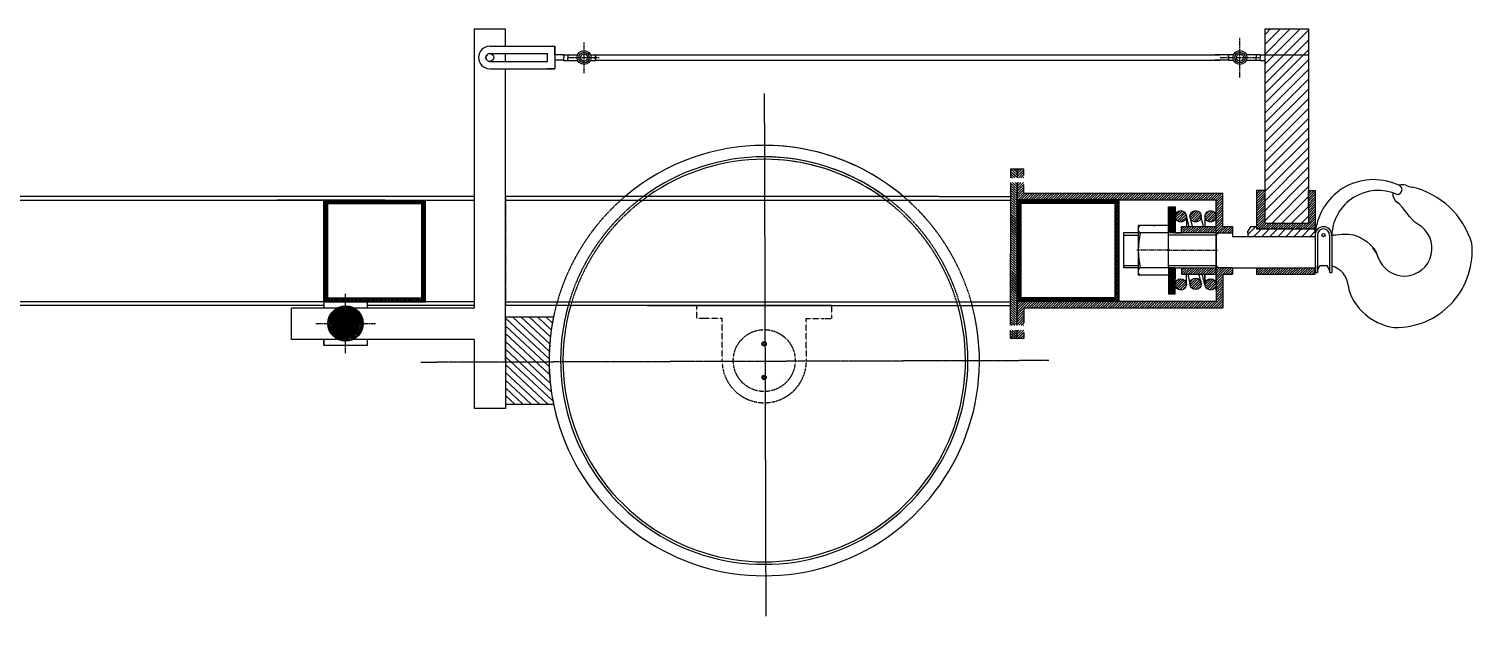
# Model space of a CAD drawing. Header units: inches. Extents: x -8852 to 1998, y -1560 to 4455.
# Drawn here: x -5709 to -2398, y 3108 to 4455 of the extents above; entities that cross this region are included whole.
import ezdxf

# ---------------------------------------------------------------- set-up
doc = ezdxf.new("R2010")
doc.units = ezdxf.units.IN
doc.header["$MEASUREMENT"] = 0
for name, pattern in [('ACISOTGL', [3, 2, -1]), ('ACISOWELD', [3, 2, -1]), ('AM_ISO02W050x2', [3.75, 3, -0.75]), ('AM_ISO08W050', [18, 12, -1.5, 3, -1.5]), ('CENTER', [2, 1.25, -0.25, 0.25, -0.25]), ('CENTER2', [1.125, 0.75, -0.125, 0.125, -0.125]), ('HIDDEN', [0.375, 0.25, -0.125])]:
    doc.linetypes.add(name, pattern=pattern)
doc.layers.add('AM_7', color=4, linetype='AM_ISO08W050', lineweight=25)
doc.layers.add('AM_8', color=1, linetype='Continuous', lineweight=25)
pattern_1 = [(45, (-11694.746, 3556.924), (-2.8284271, 2.8284271), [])]

msp = doc.modelspace()

# ---------------------------------------------------------------- hatches: boundary and pattern name
h = msp.add_hatch()
h.set_pattern_fill('ANSI31', color=256, scale=5)
h.set_pattern_definition([(45, (-34798.849, 1365.343), (-11.22532, 11.22532), [])])
h.paths.add_polyline_path([(-2772.5328, 4455.34515), (-2872.5328, 4455.34515), (-2872.5328, 4009.61926), (-2772.53772, 4009.61926), (-2772.57472, 4084.66856)])
h = msp.add_hatch()
h.set_pattern_fill('_U', color=256, scale=13, angle=45, style=0, pattern_type=0)
h.set_pattern_definition([(45, (-34798.849, 1365.343), (-9.192388, 9.192388), [])])
h.paths.add_polyline_path([(-2757.47561, 3996.42395), (-2892.57306, 3996.42395), (-2892.57306, 4001.22395), (-2905.63306, 4001.22395), (-2912.07306, 3991.48395), (-2912.07269, 3987.40991), (-2912.07225, 3978.42395), (-2892.57306, 3978.42395), (-2757.66718, 3978.42395), (-2757.66718, 3982.40991, -0.0297196629), (-2757.53281, 3984.66856, -0.0051583179), (-2757.31694, 3987.42395)])
at = {"layer": 'AM_8', "true_color": 0x136734}
h = msp.add_hatch(dxfattribs=at)
h.set_pattern_fill('_U', color=116, scale=4, angle=138, style=0, pattern_type=0)
h.set_pattern_definition([(138, (-11601.4992, 3609.268), (-2.6765224, -2.9725793), [])])
h.paths.add_polyline_path([(-3441.27194, 4133.50991), (-3456.27194, 4133.50991), (-3456.27194, 4114.06616), (-3441.27194, 4114.06616)])
h.paths.add_polyline_path([(-3441.27194, 3764.35366), (-3456.27194, 3764.35366), (-3456.27194, 3744.90991), (-3441.27194, 3744.90991)])
h.paths.add_polyline_path([(-3456.27194, 4102.95366), (-3456.27194, 3775.46616), (-3441.27194, 3775.46616), (-3441.27194, 4102.95366)])
h = msp.add_hatch(dxfattribs=at)
h.set_pattern_fill('_U', color=116, scale=4, angle=45, style=0, pattern_type=0)
h.set_pattern_definition([(45, (-16951.692, 3668.2358), (-2.8284271, 2.8284271), [])])
h.paths.add_polyline_path([(-2984.57158, 4002.40991), (-3064.03837, 4002.40991), (-3064.03837, 3987.40991), (-2984.57158, 3987.40991)], flags=17)
h.paths.add_polyline_path([(-2984.57158, 3907.40991), (-3064.03837, 3907.40991), (-3064.03837, 3892.47796), (-2984.57158, 3892.47796), (-2984.57158, 3893.55991)])
h.paths.add_polyline_path([(-3426.27194, 4133.50991), (-3441.27194, 4133.50991), (-3441.27194, 4114.06616), (-3429.90051, 4114.06616), (-3428.08623, 4114.06616), (-3426.27194, 4114.06616), (-3426.27194, 4119.43191)])
h.paths.add_polyline_path([(-3426.27194, 3758.98791), (-3426.27194, 3764.35366), (-3428.08623, 3764.35366), (-3429.90051, 3764.35366), (-3441.27194, 3764.35366), (-3441.27194, 3744.90991), (-3426.27194, 3744.90991)])
h.paths.add_polyline_path([(-2969.55837, 3892.47796), (-2947.51694, 3892.47796), (-2947.51694, 3907.40991), (-2984.57158, 3907.40991), (-2984.57158, 3856.40991), (-2984.57158, 3830.60991), (-3207.67194, 3830.60991), (-3211.97194, 3830.60991), (-3441.27194, 3830.60991), (-3441.27194, 3775.46616), (-3429.90051, 3775.46616), (-3428.08623, 3775.46616), (-3426.27194, 3775.46616), (-3426.27194, 3780.83191), (-3426.27194, 3815.60991), (-2969.55837, 3815.60991)])
h.paths.add_polyline_path([(-2984.57158, 4063.40991), (-2984.57158, 3987.40991), (-2984.55837, 3987.40991), (-2947.51694, 3987.40991), (-2947.51694, 4002.40991), (-2969.55837, 4002.40991), (-2969.55837, 4078.41335), (-3426.27194, 4078.41335), (-3426.27194, 4102.95366), (-3441.27194, 4102.95366), (-3441.27194, 4063.40991)])
at = {"layer": 'AM_8'}
h = msp.add_hatch(dxfattribs=at)
h.set_pattern_fill('_U', color=256, scale=4, angle=45, style=0, pattern_type=0)
h.set_pattern_definition([(45, (-34798.849, 1365.343), (-2.8284271, 2.8284271), [])])
h.paths.add_polyline_path([(-2757.66718, 3907.40991), (-2892.57306, 3907.40991), (-2892.57306, 3892.40991), (-2757.66718, 3892.40991)])
h.paths.add_polyline_path([(-2772.5328, 4009.61926), (-2772.53772, 4009.61926), (-2772.53281, 4009.64391), (-2872.53279, 4009.59461), (-2872.5328, 4084.61928), (-2892.57306, 4084.6094), (-2892.57306, 3996.41693), (-2757.31694, 3996.43097), (-2757.53281, 3999.66856), (-2757.53281, 4084.66856), (-2772.5328, 4084.66856)])
h = msp.add_hatch(dxfattribs=at)
h.set_pattern_fill('_U', color=256, scale=2.5, angle=45, style=0, pattern_type=0)
h.set_pattern_definition([(45, (-18542.379, 3667.2182), (-1.76776695, 1.76776695), [])])
h.paths.add_polyline_path([(-5031.95913, 3829.59231), (-5027.65913, 3829.59231), (-4854.25913, 3829.59231), (-4798.35913, 3829.59231), (-4798.35913, 4062.39231), (-5031.95913, 4062.39231)])
h.paths.add_polyline_path([(-4806.95913, 3838.19231), (-5023.35913, 3838.19231), (-5023.35913, 4054.59231), (-4806.95913, 4054.59231)], flags=16)
h = msp.add_hatch(dxfattribs=at)
h.set_pattern_fill('_U', color=256, scale=2.5, angle=45, style=0, pattern_type=0)
h.set_pattern_definition([(45, (-16951.692, 3668.2358), (-1.76776695, 1.76776695), [])])
h.paths.add_polyline_path([(-3441.27194, 3830.60991), (-3436.97194, 3830.60991), (-3263.57194, 3830.60991), (-3207.67194, 3830.60991), (-3207.67194, 4063.40991), (-3441.27194, 4063.40991)])
h.paths.add_polyline_path([(-3216.27194, 3839.20991), (-3432.67194, 3839.20991), (-3432.67194, 4055.60991), (-3216.27194, 4055.60991)], flags=16)
h = msp.add_hatch(dxfattribs=at)
h.set_pattern_fill('_U', color=256, scale=2.5, angle=45, style=0, pattern_type=0)
h.set_pattern_definition([(45, (-11694.746, 3556.9242), (-1.76776695, 1.76776695), [])])
h.paths.add_polyline_path([(-3079.03837, 3907.40991), (-3094.03837, 3907.40991), (-3094.03837, 3847.40991), (-3079.03837, 3847.40991)])
h.paths.add_polyline_path([(-3094.03837, 4047.40991), (-3094.03837, 3987.40991), (-3085.03837, 3987.40991), (-3079.03837, 3987.40991), (-3079.03837, 4047.40991)])
h = msp.add_hatch(dxfattribs=at)
h.set_pattern_fill('_U', color=256, scale=4, angle=45, style=0, pattern_type=0)
h.set_pattern_definition(pattern_1)
edge = h.paths.add_edge_path()
edge.add_arc((-3066.03837, 4025.40991), 13, 180, 537.07745057)
edge.add_arc((-3066.03837, 4025.40991), 13, 177.07745057, 180)
h = msp.add_hatch(dxfattribs=at)
h.set_pattern_fill('_U', color=256, scale=4, angle=45, style=0, pattern_type=0)
h.set_pattern_definition(pattern_1)
edge = h.paths.add_edge_path()
edge.add_arc((-3031.80497, 4025.40991), 13, 191.4591559, 513.59539865)
edge.add_arc((-3031.80497, 4025.40991), 13, 153.59539865, 191.4591559)
edge = h.paths.add_edge_path()
edge.add_arc((-2997.57158, 4025.40991), 13, 0, 360)
edge = h.paths.add_edge_path()
edge.add_arc((-2997.57158, 3869.40991), 13, 0, 360)
edge = h.paths.add_edge_path()
edge.add_arc((-3031.80497, 3870.55991), 13, 0, 360)
edge = h.paths.add_edge_path()
edge.add_arc((-3066.03837, 3869.40991), 13, 0, 360)
h = msp.add_hatch(dxfattribs=at)
h.set_pattern_fill('_U', color=256, scale=2.5, angle=136, style=0, pattern_type=0)
h.set_pattern_definition([(136, (-34798.849, 1365.3432), (-1.73664593, -1.7983495), [])])
edge = h.paths.add_edge_path()
edge.add_arc((-4981.95913, 3779.59231), 40.5, 120.25401812, 478.33598865)
edge.add_arc((-4981.95913, 3779.59231), 40.5, 118.33598865, 120.25401812)
edge = h.paths.add_edge_path(flags=16)
edge.add_arc((-4981.95913, 3779.59231), 26, -241.66401135, 11.4591559, ccw=False)
edge.add_arc((-4981.95913, 3779.59231), 26, 11.4591559, 118.33598865, ccw=False)
at = {"layer": 'AM_8', "true_color": 0xf8d731}
h = msp.add_hatch(dxfattribs=at)
h.set_pattern_fill('_U', color=40, scale=2.5, angle=45, style=0, pattern_type=0)
h.set_pattern_definition([(45, (-34798.849, 1365.3432), (-1.76776695, 1.76776695), [])])
edge = h.paths.add_edge_path()
edge.add_arc((-4981.95913, 3779.59231), 26, 11.4591559, 217.2268146)
edge.add_arc((-4981.95913, 3779.59231), 26, 217.2268146, 371.4591559)
at = {"layer": 'AM_8', "true_color": 0x136734}
h = msp.add_hatch(dxfattribs=at)
h.set_pattern_fill('_U', color=116, scale=13, angle=137, style=0, pattern_type=0)
h.set_pattern_definition([(137, (-34798.849, 1365.343), (-8.8659787, -9.507598), [])])
edge = h.paths.add_edge_path()
edge.add_line((-4615.12889, 3794.57622), (-4615.12889, 3594.57622))
edge.add_line((-4615.12889, 3594.57622), (-4505.30113, 3594.57622))
edge.add_arc((-4001.45206, 3694.57622), 513.67683, 168.77426556, 191.22573444, ccw=False)
edge.add_line((-4505.30113, 3794.57622), (-4615.12889, 3794.57622))

# ---------------------------------------------------------------- linework, layer by layer
for p, q in [((-4687.12889, 4454.57622), (-4687.12889, 3814.57622)), ((-4615.12889, 4454.57622), (-4687.12889, 4454.57622)), ((-4615.12889, 4454.57622), (-4635.12889, 4454.57622)), ((-4615.12889, 4415.57622), (-4615.12889, 4454.57622)), ((-2872.5328, 4009.61926), (-2872.5328, 4455.34515)), ((-2872.5328, 4455.34515), (-2772.5328, 4455.34515)), ((-2772.5328, 4009.61926), (-2772.5328, 4455.34515)), ((-4651.12889, 4415.57622), (-4501.73798, 4415.57622)), ((-4501.73798, 4395.57622), (-4501.73798, 4415.57622)), ((-4501.73798, 4415.57622), (-4501.73798, 4363.57622)), ((-4651.12889, 4398.57622), (-4518.73798, 4398.57622)), ((-4651.12889, 4380.57622), (-4518.73798, 4380.57622)), ((-4615.12889, 4380.57622), (-4615.12889, 4398.57622)), ((-4518.73798, 4380.57622), (-4518.73798, 4398.57622)), ((-4483.19063, 4395.57622), (-4501.73798, 4395.57622)), ((-4483.19063, 4383.57622), (-4501.73798, 4383.57622)), ((-4483.19063, 4395.57622), (-4481.19063, 4395.57622)), ((-4483.19063, 4383.57622), (-4481.19063, 4383.57622)), ((-4481.19063, 4396.17622), (-4472.39, 4396.17622)), ((-4481.19063, 4396.17622), (-4481.19063, 4389.57622)), ((-4481.19063, 4382.97622), (-4481.19063, 4389.57622)), ((-4481.19063, 4382.97622), (-4472.39, 4382.97622)), ((-4472.39, 4396.17622), (-4472.39, 4389.57622)), ((-4472.39, 4396.17622), (-4449.42231, 4396.17622)), ((-4472.39, 4382.97622), (-4472.39, 4389.57622)), ((-4472.39, 4382.97622), (-4449.42231, 4382.97622)), ((-4420.27166, 4396.17622), (-4408.95876, 4396.17622)), ((-4420.27166, 4382.97622), (-4408.95876, 4382.97622)), ((-4408.95876, 4396.17622), (-4408.95876, 4389.57622)), ((-4408.95876, 4389.57622), (-4408.95876, 4395.57622)), ((-4408.95876, 4395.57622), (-3017.96047, 4395.57622)), ((-4408.95876, 4382.97622), (-4408.95876, 4389.57622)), ((-4408.95876, 4389.57622), (-4408.95876, 4383.57622)), ((-4408.95876, 4383.57622), (-2976.58087, 4383.57622)), ((-3017.96047, 4395.57622), (-2976.58087, 4395.57622)), ((-2956.12545, 4395.57622), (-2987.94166, 4395.57622)), ((-2956.12545, 4383.57622), (-2987.94166, 4383.57622)), ((-2944.81255, 4396.17622), (-2956.12545, 4396.17622)), ((-2956.12545, 4396.17622), (-2956.12545, 4389.57622)), ((-2956.12545, 4389.57622), (-2956.12545, 4395.57622)), ((-2956.12545, 4382.97622), (-2956.12545, 4389.57622)), ((-2956.12545, 4389.57622), (-2956.12545, 4383.57622)), ((-2944.81255, 4382.97622), (-2956.12545, 4382.97622)), ((-2892.69421, 4396.17622), (-2915.66191, 4396.17622)), ((-2892.69421, 4382.97622), (-2915.66191, 4382.97622)), ((-2883.89358, 4396.17622), (-2892.69421, 4396.17622)), ((-2892.69421, 4396.17622), (-2892.69421, 4389.57622)), ((-2892.69421, 4382.97622), (-2892.69421, 4389.57622)), ((-2883.89358, 4382.97622), (-2892.69421, 4382.97622)), ((-2883.89358, 4396.17622), (-2883.89358, 4389.57622)), ((-2883.89358, 4396.17622), (-2872.5328, 4396.17622)), ((-2883.89358, 4382.97622), (-2883.89358, 4389.57622)), ((-2883.89358, 4382.97622), (-2872.5328, 4382.97622)), ((-2872.5328, 4396.17622), (-2772.5328, 4396.17622)), ((-4651.12889, 4363.57622), (-4501.73798, 4363.57622)), ((-4615.12889, 4070.99231), (-4615.12889, 4363.57622)), ((-4615.12889, 3809.57622), (-4615.12889, 4363.57622)), ((-4501.73798, 4363.57622), (-4518.73798, 4363.57622)), ((-4615.12889, 4262.78426), (-4615.12889, 4272.78426)), ((-4615.12889, 4272.78426), (-4614.92766, 4272.78426)), ((-3441.27194, 4133.50991), (-3456.27194, 4133.50991)), ((-3456.27194, 4133.50991), (-3456.27194, 4114.06616)), ((-3426.27194, 4133.50991), (-3441.27194, 4133.50991)), ((-3441.27194, 4133.50991), (-3441.27194, 4114.06616)), ((-3426.27194, 4119.43191), (-3426.27194, 4133.50991)), ((-3456.27194, 4102.95366), (-3456.27194, 3939.20991)), ((-3441.27194, 4102.95366), (-3441.27194, 3794.94394)), ((-3441.27194, 3775.46616), (-3441.27194, 4083.47589)), ((-3426.27194, 4078.41335), (-3426.27194, 4097.58791)), ((-3426.27194, 4078.41335), (-2969.55837, 4078.41335)), ((-2969.55837, 4002.40991), (-2969.55837, 4078.41335)), ((-2872.5328, 4084.61928), (-2892.57306, 4084.6094)), ((-2892.57306, 4084.61928), (-2892.57306, 3996.42395)), ((-2872.5328, 4009.61926), (-2872.5328, 4084.61928)), ((-2772.57472, 4084.66856), (-2757.53281, 4084.66856)), ((-2772.53772, 4009.61926), (-2772.57472, 4084.66856)), ((-2757.53281, 4084.66856), (-2757.53281, 3999.66856)), ((-4687.12889, 4070.99231), (-8852.09524, 4070.99231)), ((-8852.09524, 4062.39231), (-4891.8812, 4062.39231)), ((-5643.89606, 4062.39231), (-4687.12889, 4062.39231)), ((-4905.15913, 4062.39231), (-5138.75913, 4062.39231)), ((-4891.8812, 4062.39231), (-5127.53393, 4062.39231)), ((-5031.95913, 3829.59231), (-5031.95913, 4062.39231)), ((-5023.35913, 4054.59231), (-4806.95913, 4054.59231)), ((-5023.35913, 4054.59231), (-5023.35913, 3944.19231)), ((-4806.95913, 3838.19231), (-4806.95913, 4054.59231)), ((-4798.35913, 3829.59231), (-4798.35913, 4062.39231)), ((-3620.43022, 4070.99231), (-4615.12889, 4070.99231)), ((-4615.12889, 4062.39231), (-3620.43022, 4062.39231)), ((-3620.43022, 4070.99231), (-3456.27194, 4070.99231)), ((-3620.43022, 4062.39231), (-3456.27194, 4062.39231)), ((-3441.27194, 4068.50991), (-3441.27194, 3945.20991)), ((-3207.67194, 4063.40991), (-3441.27194, 4063.40991)), ((-3432.67194, 4055.60991), (-3216.27194, 4055.60991)), ((-3432.67194, 4055.60991), (-3432.67194, 3945.20991)), ((-3216.27194, 3839.20991), (-3216.27194, 4055.60991)), ((-3216.27194, 4051.30991), (-3216.27194, 4055.60991)), ((-3216.27194, 3947.40991), (-3216.27194, 4055.60991)), ((-3216.27194, 3947.40991), (-3216.27194, 4051.30991)), ((-3207.67194, 3830.60991), (-3207.67194, 4063.40991)), ((-3207.67194, 4063.40991), (-2984.57158, 4063.40991)), ((-3094.03837, 3987.40991), (-3094.03837, 4047.40991)), ((-3094.03837, 4047.40991), (-3079.03837, 4047.40991)), ((-3079.03837, 4047.40991), (-3079.03837, 3987.40991)), ((-3079.03837, 4025.44394), (-3079.03837, 4043.27389)), ((-2984.57158, 4002.40991), (-2984.57158, 4063.40991)), ((-2984.57158, 3856.40991), (-2984.57158, 4039.55991)), ((-3079.03837, 4038.40991), (-3079.03837, 4012.40991)), ((-3079.03837, 3987.40991), (-3079.03837, 4025.44394)), ((-3079.03837, 3987.40991), (-3079.03837, 4012.40991)), ((-3079.03837, 3987.40991), (-3079.03837, 4012.40991)), ((-3046.77724, 4002.40991), (-3053.03837, 4025.40991)), ((-3053.03837, 4025.40991), (-3053.03837, 4002.40991)), ((-3044.04186, 4021.02145), (-3039.93311, 4002.40991)), ((-3013.92658, 4002.40991), (-3018.82892, 4024.62115)), ((-3010.57158, 4025.40991), (-3010.57158, 4002.40991)), ((-2872.5328, 4009.61926), (-2772.53772, 4009.61926)), ((-3197.68167, 3987.40991), (-3197.66222, 3907.40991)), ((-3164.03837, 3987.40152), (-3197.68167, 3987.39334)), ((-3094.03837, 4004.50291), (-3164.03837, 4004.50291)), ((-3164.03837, 4004.50291), (-3164.03837, 3890.38496)), ((-3129.51694, 3987.40991), (-3159.03998, 3987.40274)), ((-3094.03837, 3987.40991), (-3159.03837, 3987.40991)), ((-3129.51694, 4004.50291), (-3124.51694, 4004.50291)), ((-3094.03837, 3987.40991), (-3124.51694, 3987.40991)), ((-3094.03837, 3987.40991), (-3094.03837, 3987.40991)), ((-3079.03837, 3987.40991), (-3094.03837, 3987.40991)), ((-3094.03837, 3907.40991), (-3094.03837, 3987.40991)), ((-3079.03837, 3987.40991), (-3085.03837, 3987.40991)), ((-3079.03837, 3987.40991), (-3073.50689, 3987.40991)), ((-2984.55837, 3987.40991), (-3079.03837, 3987.40991)), ((-3079.03837, 3987.40991), (-3064.03837, 3987.40991)), ((-3064.03837, 3987.40991), (-3064.03837, 4002.40991)), ((-3064.03837, 4002.40991), (-2984.55837, 4002.40991)), ((-3010.57158, 3987.20924), (-3010.61587, 3987.40991)), ((-3010.57158, 3987.40991), (-3010.57158, 3987.20924)), ((-2984.55837, 3987.40991), (-2979.55837, 3987.40991)), ((-2984.55837, 3987.40991), (-2947.16795, 3987.40991)), ((-2984.55837, 3987.40991), (-2984.55837, 3907.40991)), ((-2982.05837, 3987.40991), (-2947.16795, 3987.40991)), ((-2969.55837, 4002.40991), (-2947.51694, 4002.40991)), ((-2947.51694, 4002.40991), (-2947.51694, 3987.40991)), ((-2947.51694, 3987.40991), (-2947.51694, 3978.42395)), ((-2912.07225, 3978.42395), (-2947.51694, 3978.42395)), ((-2905.63306, 4001.22395), (-2912.07306, 3991.48395)), ((-2912.07269, 3987.40991), (-2912.07306, 3991.48395)), ((-2912.07306, 3987.40991), (-2912.07225, 3978.42395)), ((-2892.57306, 3978.42395), (-2912.07306, 3978.42395)), ((-2892.57306, 4001.22395), (-2905.63306, 4001.22395)), ((-2757.31694, 3978.42395), (-2901.46529, 3978.42395)), ((-2892.57306, 3996.42395), (-2757.53281, 3996.42395)), ((-2757.66718, 3978.42395), (-2892.57306, 3978.42395)), ((-2757.66718, 3982.40991), (-2757.66718, 3896.40991)), ((-2757.31694, 3987.42395), (-2757.53281, 3999.66856)), ((-2757.31694, 3987.42395), (-2757.31694, 3978.42395)), ((-2752.66718, 3982.40991), (-2752.66718, 3912.40991)), ((-2724.56718, 3982.40991), (-2724.56718, 3910.93395)), ((-2719.56718, 3982.40991), (-2719.56718, 3910.93395)), ((-5023.35913, 3944.19231), (-5023.35913, 3932.19231)), ((-3441.27194, 3945.20991), (-3441.27194, 3933.20991)), ((-3432.67194, 3945.20991), (-3432.67194, 3933.20991)), ((-5023.35913, 3932.19231), (-5023.35913, 3838.19231)), ((-3456.27194, 3775.46616), (-3456.27194, 3939.20991)), ((-3441.27194, 3933.20991), (-3441.27194, 3809.90991)), ((-3432.67194, 3933.20991), (-3432.67194, 3839.20991)), ((-3164.03837, 3907.40152), (-3197.66221, 3907.39334)), ((-3124.51695, 3907.41113), (-3159.05035, 3907.40273)), ((-3093.96715, 3907.40991), (-3124.51695, 3907.40991)), ((-3094.03837, 3907.40991), (-3094.03837, 3847.40991)), ((-3079.03837, 3907.40991), (-3094.03837, 3907.40991)), ((-3079.03837, 3847.40991), (-3079.03837, 3907.40991)), ((-3079.03837, 3907.40991), (-2984.55837, 3907.40991)), ((-3079.03837, 3907.40991), (-3079.03837, 3882.40991)), ((-3064.03837, 3907.47796), (-3064.03837, 3892.47796)), ((-2947.51694, 3907.40991), (-2984.55837, 3907.40991)), ((-2947.51694, 3907.40991), (-2947.51694, 3892.40991)), ((-2947.51694, 3907.40991), (-2757.66718, 3907.40991)), ((-2892.57306, 3907.40991), (-2892.57306, 3892.40991)), ((-2757.66718, 3892.40991), (-2757.66718, 3907.40991)), ((-2752.66718, 3912.40991), (-2752.66718, 3896.40991)), ((-2752.66718, 3901.09726), (-2746.89309, 3912.40991)), ((-2752.66718, 3901.09726), (-2752.66718, 3912.40991)), ((-2746.89309, 3912.40991), (-2730.34127, 3912.40991)), ((-2746.89309, 3912.40991), (-2738.61718, 3912.40991)), ((-2724.56718, 3901.09726), (-2730.34127, 3912.40991)), ((-2724.56718, 3910.93395), (-2724.56718, 3896.40991)), ((-2719.56718, 3910.93395), (-2719.56718, 3896.40991)), ((-3094.03837, 3890.38496), (-3164.03837, 3890.38496)), ((-3064.03837, 3892.47796), (-2984.55837, 3892.47796)), ((-3053.03837, 3869.40991), (-3053.03837, 3892.47796)), ((-3049.91518, 3892.47796), (-3044.50379, 3867.77781)), ((-3018.80497, 3870.55991), (-3023.65049, 3892.47796)), ((-3010.57158, 3869.40991), (-3016.85123, 3892.47796)), ((-3010.57158, 3869.40991), (-3010.57158, 3892.47796)), ((-3010.57158, 3892.47796), (-3010.57158, 3869.40991)), ((-2984.57158, 3893.55991), (-2984.57158, 3830.60991)), ((-2969.55837, 3892.40991), (-2947.51694, 3892.40991)), ((-2969.55837, 3892.40991), (-2969.55837, 3815.60991)), ((-2947.51694, 3896.40991), (-2947.51694, 3896.40991)), ((-2892.57306, 3892.40991), (-2757.66718, 3892.40991)), ((-2757.66718, 3896.40991), (-2752.66718, 3896.40991)), ((-2724.56718, 3896.40991), (-2719.56718, 3896.40991)), ((-3094.03837, 3847.40991), (-3079.03837, 3847.40991)), ((-4687.12889, 3829.59231), (-8852.09524, 3829.59231)), ((-5031.95913, 3820.99231), (-8852.09524, 3820.99231)), ((-5031.95913, 3814.57622), (-5106.15783, 3814.57622)), ((-5106.15783, 3742.57622), (-5106.15783, 3814.57622)), ((-4798.35913, 3829.59231), (-5031.95913, 3829.59231)), ((-5031.95913, 3829.59231), (-5031.95913, 3829.59231)), ((-5031.95913, 3829.59231), (-5031.95913, 3814.57622)), ((-5002.36443, 3814.57622), (-5031.95913, 3814.57622)), ((-5027.65913, 3829.59231), (-4806.95913, 3829.59231)), ((-5023.35913, 3838.19231), (-4806.95913, 3838.19231)), ((-4915.15913, 3829.59231), (-5019.05913, 3829.59231)), ((-4931.95913, 3814.57622), (-4961.55384, 3814.57622)), ((-4931.95913, 3814.57622), (-4931.95913, 3829.59231)), ((-4687.12889, 3820.99231), (-4931.95913, 3820.99231)), ((-4687.12889, 3814.57622), (-4931.95913, 3814.57622)), ((-4842.45913, 3829.59231), (-4798.35913, 3829.59231)), ((-4802.65913, 3829.59231), (-4798.35913, 3829.59231)), ((-4615.12889, 3829.59231), (-4303.50055, 3829.59231)), ((-4021.50889, 3820.99231), (-4615.12889, 3820.99231)), ((-4615.12889, 3814.57622), (-4615.12889, 3820.99231)), ((-4615.12889, 3694.57622), (-4615.12889, 3814.57622)), ((-4421.83022, 3829.59231), (-3620.43022, 3829.59231)), ((-4290.15055, 3820.99231), (-3620.43022, 3820.99231)), ((-3866.82822, 3820.99231), (-4176.83222, 3820.99231)), ((-3620.43022, 3829.59231), (-3456.27194, 3829.59231)), ((-3620.43022, 3820.99231), (-3456.27194, 3820.99231)), ((-3441.27194, 3830.60991), (-3263.57194, 3830.60991)), ((-3207.67194, 3830.60991), (-3441.27194, 3830.60991)), ((-3441.27194, 3830.60991), (-3436.97194, 3830.60991)), ((-3436.97194, 3830.60991), (-3216.27194, 3830.60991)), ((-3432.67194, 3839.20991), (-3216.27194, 3839.20991)), ((-3426.27194, 3815.60991), (-3426.27194, 3780.83191)), ((-3426.27194, 3815.60991), (-2969.55837, 3815.60991)), ((-3251.77194, 3830.60991), (-3207.67194, 3830.60991)), ((-3251.77194, 3830.60991), (-3251.77194, 3830.60991)), ((-3211.97194, 3830.60991), (-3207.67194, 3830.60991)), ((-3207.67194, 3830.60991), (-2984.57158, 3830.60991)), ((-4615.12889, 3794.57622), (-4615.12889, 3594.57622)), ((-4615.12889, 3794.57622), (-4505.30113, 3794.57622)), ((-5031.95913, 3742.57622), (-5106.15783, 3742.57622)), ((-5031.95913, 3742.57622), (-5031.95913, 3729.59231)), ((-5031.95913, 3729.59231), (-5031.95913, 3742.57622)), ((-4998.3926, 3742.57622), (-5031.95913, 3742.57622)), ((-4931.95913, 3742.57622), (-4965.52567, 3742.57622)), ((-4687.12889, 3742.57622), (-4931.95913, 3742.57622)), ((-4931.95913, 3729.59231), (-4931.95913, 3742.57622)), ((-4687.12889, 3742.57622), (-4687.12889, 3584.57622)), ((-3456.27194, 3744.90991), (-3456.27194, 3764.35366)), ((-3441.27194, 3744.90991), (-3456.27194, 3744.90991)), ((-3441.27194, 3744.90991), (-3441.27194, 3764.35366)), ((-3426.27194, 3744.90991), (-3441.27194, 3744.90991)), ((-3426.27194, 3758.98791), (-3426.27194, 3744.90991)), ((-5031.95913, 3729.59231), (-4931.95913, 3729.59231)), ((-4615.12889, 3584.57622), (-4687.12889, 3584.57622)), ((-4615.12889, 3594.57622), (-4504.89353, 3594.57622)), ((-4615.12889, 3594.57622), (-4615.12889, 3584.57622))]:
    msp.add_line(p, q)
at = {"linetype": 'HIDDEN'}
for p, q in [((-4481.19063, 4395.57622), (-4483.19063, 4395.57622)), ((-2757.47561, 3996.42395), (-2892.57306, 3996.42395)), ((-2892.57306, 3907.40991), (-2757.66718, 3907.40991)), ((-4176.83222, 3820.99231), (-4176.83222, 3790.99231)), ((-3866.82822, 3790.99231), (-3866.82822, 3820.99231)), ((-4159.28992, 3790.99231), (-4176.83222, 3790.99231)), ((-4118.25022, 3790.99231), (-4159.28992, 3790.99231)), ((-4118.25022, 3694.57231), (-4118.25022, 3790.99231)), ((-3924.76757, 3694.57228), (-3925.41022, 3790.99231)), ((-3925.41022, 3790.99231), (-3884.37052, 3790.99231)), ((-3884.37052, 3790.99231), (-3866.82822, 3790.99231)), ((-4086.14522, 3694.57231), (-4086.08022, 3694.57231)), ((-3957.58022, 3694.57231), (-3957.51522, 3694.57231))]:
    msp.add_line(p, q, dxfattribs=at)
at = {"linetype": 'CENTER'}
msp.add_line((-4021.50889, 4307.47727), (-4017.94848, 3108.48733), dxfattribs=at)
at = {"linetype": 'ACISOTGL'}
for p, q in [((-5027.40889, 4062.39231), (-5015.60889, 4062.39231)), ((-4615.12889, 4070.99231), (-4615.12889, 3820.99231))]:
    msp.add_line(p, q, dxfattribs=at)
at = {"color": 3}
for p, q in [((-3197.68045, 3982.39334), (-3164.03837, 3982.39334)), ((-3160.09058, 3982.39334), (-3159.51694, 3982.39334)), ((-2984.55837, 3982.40991), (-3094.03837, 3982.40991)), ((-2984.55837, 3982.40991), (-2979.55837, 3987.40991)), ((-3197.66343, 3912.40991), (-3164.03837, 3912.40991)), ((-3160.08734, 3912.40991), (-3159.51694, 3912.40991)), ((-3094.03837, 3912.40991), (-2984.55837, 3912.40991)), ((-2984.55837, 3912.47796), (-2979.55837, 3907.47796))]:
    msp.add_line(p, q, dxfattribs=at)
at = {"linetype": 'ACISOWELD'}
for p, q in [((-4920.60889, 3829.59231), (-4908.80889, 3829.59231)), ((-3263.57194, 3830.60991), (-3251.77194, 3830.60991))]:
    msp.add_line(p, q, dxfattribs=at)
at = {"linetype": 'CENTER2'}
msp.add_line((-3368.84658, 3694.57622), (-4809.54401, 3690.45088), dxfattribs=at)
msp.add_lwpolyline([(-2752.66718, 3896.40991), (-2752.66718, 3912.40991)])
for centre, radius in [((-4434.84698, 4389.57622), 16), ((-2930.23723, 4389.57622), 16), ((-4651.12889, 4389.57622), 9), ((-4434.84698, 4389.57622), 12), ((-2930.23723, 4389.57622), 12), ((-3066.03837, 4025.40991), 13), ((-3031.80497, 4025.40991), 13), ((-2997.57158, 4025.40991), 13), ((-2738.61718, 3982.40991), 3.65535), ((-3066.03837, 3869.40991), 13), ((-3031.80497, 3870.55991), 13), ((-2997.57158, 3869.40991), 13), ((-4981.95913, 3779.59231), 40.5), ((-4981.95913, 3779.59231), 26), ((-4021.83022, 3733.07944), 5.00062), ((-4021.83022, 3656.09731), 5.00062)]:
    msp.add_circle(centre, radius)
at = {"linetype": 'HIDDEN'}
for centre, radius in [((-4434.84698, 4389.57622), 8), ((-4434.84698, 4389.57622), 8), ((-2930.23723, 4389.57622), 8), ((-2930.23723, 4389.57622), 8), ((-4021.50889, 3694.57622), 71)]:
    msp.add_circle(centre, radius, dxfattribs=at)
at = {"linetype": 'AM_ISO02W050x2', "lineweight": 15}
msp.add_circle((-4021.83022, 3732.9757), 2.41717, dxfattribs=at)
at = {"linetype": 'AM_ISO02W050x2'}
msp.add_circle((-4021.83022, 3656.16892), 2.41717, dxfattribs=at)
for centre, radius, start, end in [((-4651.12889, 4389.57622), 26, 90, 270), ((-4651.12889, 4389.57622), 9, 90, 270), ((-4021.50889, 3694.57622), 493.62, 49.69062451, 130.30937549), ((-4021.50889, 3694.57622), 493.62, 75.74581145, 87.67791145), ((-4021.50889, 3694.57622), 493.62, 49.69062451, 75.74581145), ((-4021.50889, 3694.57622), 467.3, 53.65980033, 126.34019967), ((-4021.50889, 3694.57622), 461.68, 54.61883402, 125.38116598), ((-4021.50889, 3694.57622), 467.3, 74.92445701, 87.54704533), ((-4021.50889, 3694.57622), 461.68, 74.73650445, 87.51716708), ((-4021.50889, 3694.57622), 467.3, 53.65980033, 74.92445701), ((-4021.50889, 3694.57622), 461.68, 54.61883402, 74.73650445), ((-2623.88728, 3975.58442), 133.95391, 66.19582574, 177.07928212), ((-2613.36241, 3978.37471), 106.28185, 65.81587245, 177.81784046), ((-2557.26917, 4075.79859), 22.06624, 171.92542775, 235.32885871), ((-2569.82189, 4086.73574), 11.40716, 270, 90), ((-2557.26917, 4075.79859), 22.06624, 69.9204738, 108.57182056), ((-2509.18105, 4207.35118), 118, 249.9204738, 257.15886961), ((-2576.68013, 3911.23696), 185.70999, 16.36751622, 77.15886961), ((-2553.06718, 3951.99464), 63.5, 197.85664459, 60.68091514), ((-2553.06718, 3951.99464), 63.5, 197.85664459, 60.68091514), ((-3154.22246, 3995.95641), 9.80998, 119.40102364, 240.59897636), ((-2980.81683, 3947.40991), 182.65518, 167.35017235, 192.64982765), ((-2738.61718, 3982.40991), 19.05, 0, 180), ((-2738.61718, 3982.40991), 14.05, 0, 180), ((-2721.22524, 4100.40991), 118, 270.80510683, 275.45655413), ((-2661.09951, 3917.1914), 50, 17.85664459, 45), ((-2572.61849, 3945.45228), 175.06225, 271.98091543, 5.94021004), ((-3153.94418, 3898.89744), 9.92033, 120.89788584, 239.10211416), ((-2731.62612, 3862.40991), 50, 5.56045025, 76.04388041), ((-4021.50889, 3694.57622), 493.62, 165.16122359, 14.83877641), ((-4021.50889, 3694.57622), 467.3, 164.30452072, 15.69547928), ((-4021.50889, 3694.57622), 461.68, 164.10843891, 15.89156109), ((-4001.45206, 3694.57622), 513.67683, 168.77426556, 191.22573444)]:
    msp.add_arc(centre, radius, start, end)
at = {"linetype": 'HIDDEN'}
for centre, radius, start, end in [((-4021.50889, 3694.57622), 493.62, 130.30937549, 165.16122359), ((-4021.50889, 3694.57622), 467.3, 126.34019967, 164.30452072), ((-4021.50889, 3694.57622), 461.68, 125.38116598, 164.10843891), ((-4021.50889, 3694.57622), 461.68, 15.89156109, 54.61883402), ((-4023.20348, 3693.79498), 469.14284, 15.73134622, 53.51512303), ((-4022.23283, 3693.96667), 494.55701, 14.88307443, 49.67182649), ((-4021.50889, 3694.57622), 96.74133, 180, 0.76608856)]:
    msp.add_arc(centre, radius, start, end, dxfattribs=at)
for points in [[(-2521.97295, 4007.36069), (-2542.14774, 4018.69109), (-2550.7919, 4044.48782), (-2569.82189, 4057.65064)], [(-2681.86139, 3867.25471), (-2676.99991, 3817.31857), (-2616.70942, 3768.76036), (-2566.56718, 3770.49464)]]:
    msp.add_open_spline(points, degree=3)
msp.add_open_spline([(-2710.00451, 3982.94462), (-2700.7725, 3983.8265), (-2660.49201, 3990.39419), (-2621.85558, 3958.43429), (-2613.50818, 3932.52323)], degree=3, knots=[9.2914912225, 9.2914912225, 9.2914912225, 9.2914912225, 35.5384046366, 117.2057766138, 117.2057766138, 117.2057766138, 117.2057766138])
at = {"layer": 'AM_7'}
for p, q in [((-4434.84698, 4353.80895), (-4434.84698, 4425.34348)), ((-2930.23723, 4344.11679), (-2930.23723, 4435.03565)), ((-4470.61425, 4389.57622), (-4399.07972, 4389.57622)), ((-2975.69666, 4389.57622), (-2884.7778, 4389.57622)), ((-3091.03837, 3947.44394), (-3167.03837, 3947.44394)), ((-2981.55837, 3947.40991), (-3097.03837, 3947.40991)), ((-4981.95913, 3711.2917), (-4981.95913, 3847.89292)), ((-5050.25974, 3779.59231), (-4913.65853, 3779.59231))]:
    msp.add_line(p, q, dxfattribs=at)

doc.saveas('drawing.dxf')
